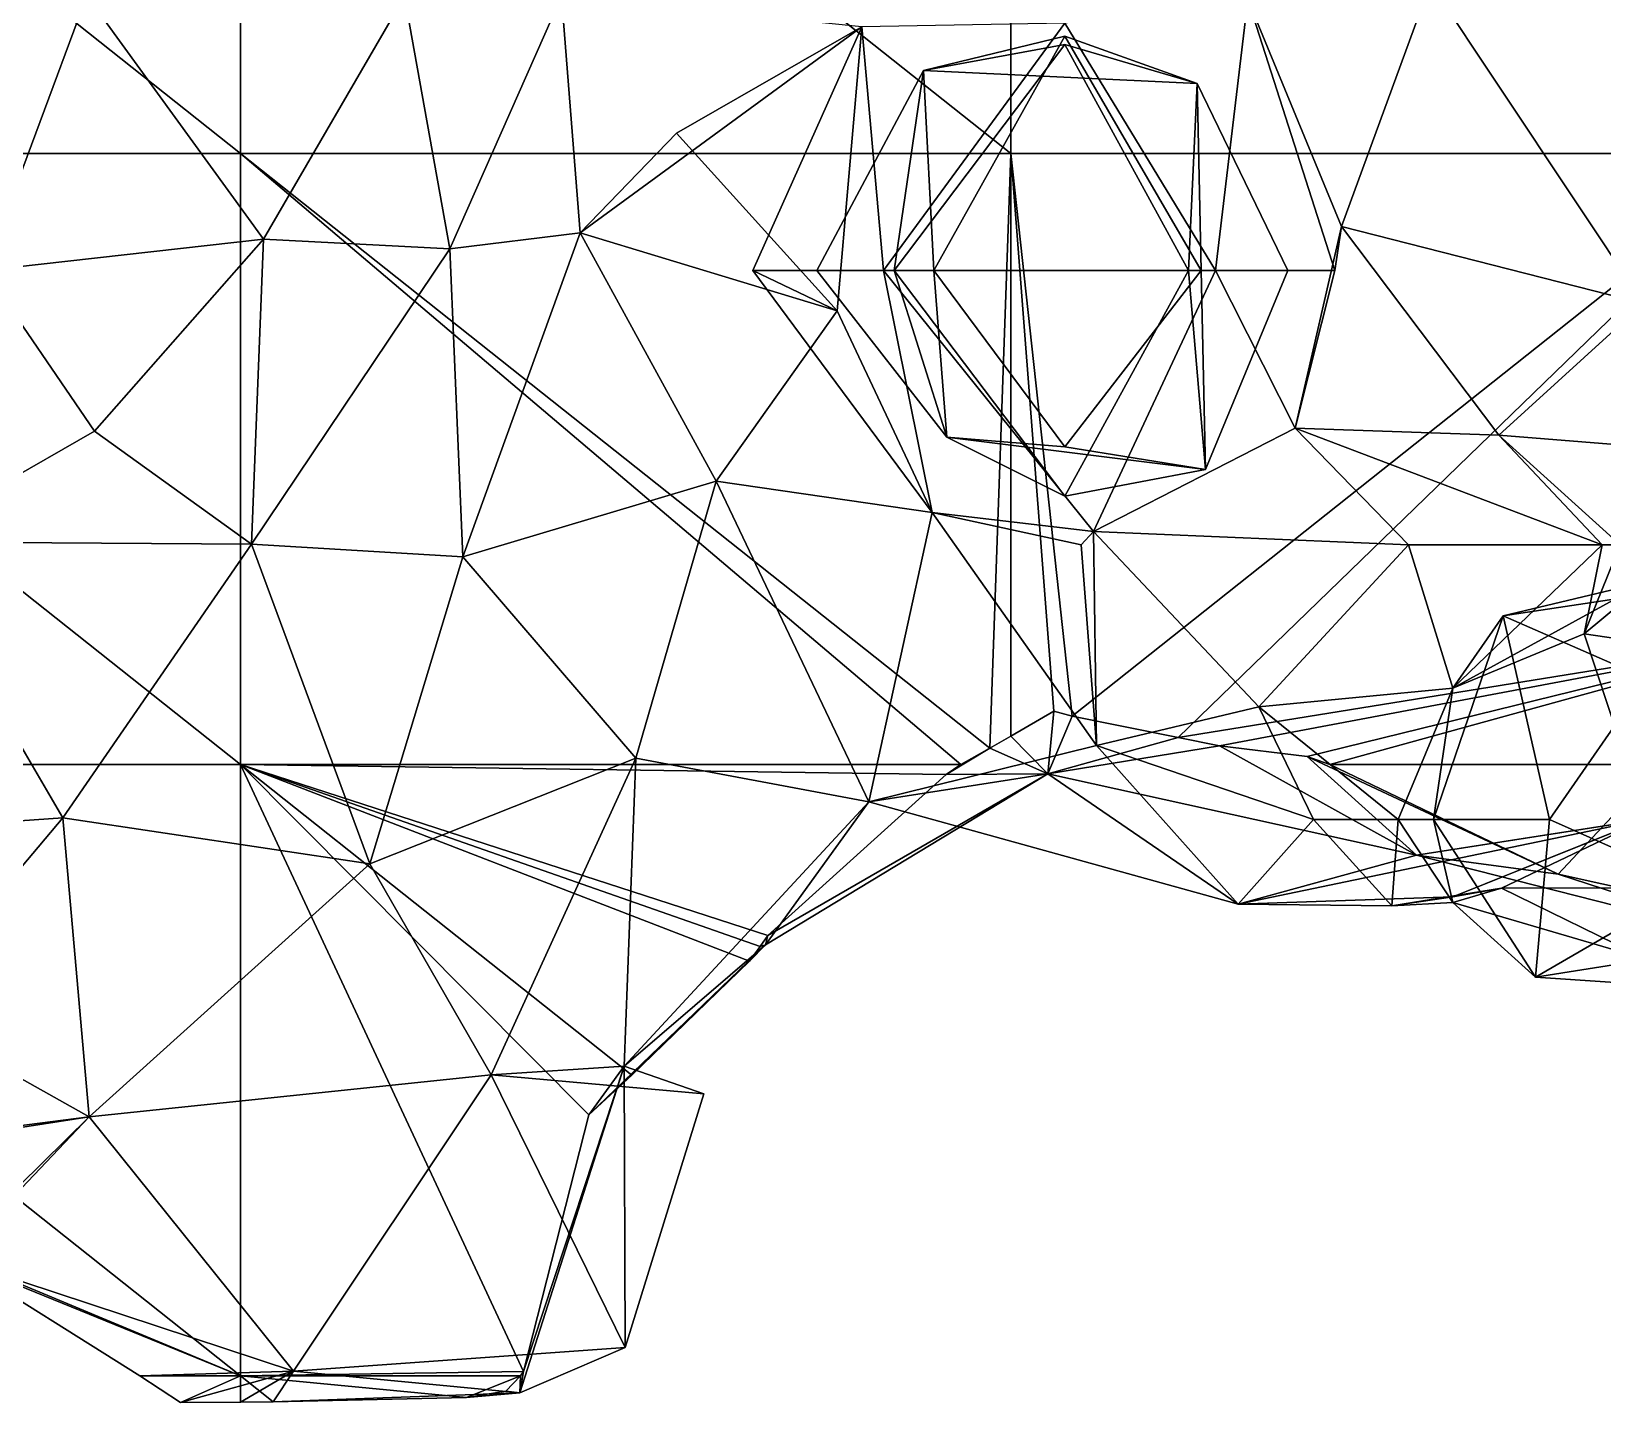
# Model space of a CAD drawing. Extents: x 290095 to 295679, y 4553756 to 4561441.
# Drawn here: x 295006.4 to 295108.4, y 4559546.1 to 4559635.2 of the extents above; entities that cross this region are included whole.
import ezdxf

# ---------------------------------------------------------------- set-up
doc = ezdxf.new("R2010")
doc.units = 0
doc.layers.add('Au_ppm_Pref_-_0_5', color=7, linetype='CONTINUOUS')

msp = doc.modelspace()

# ---------------------------------------------------------------- linework, layer by layer
at = {"layer": 'Au_ppm_Pref_-_0_5'}
for points in [[(294970, 4559666.93, 1874.71), (295020, 4559666.93, 1883.11), (295020, 4559627.24, 1884.66)], [(295020, 4559627.24, 1884.66), (294970, 4559627.24, 1877.68), (294970, 4559666.93, 1874.71)], [(295020, 4559666.93, 1883.11), (295070, 4559666.93, 1893.68), (295070, 4559627.24, 1888.21)], [(295070, 4559627.24, 1888.21), (295020, 4559627.24, 1884.66), (295020, 4559666.93, 1883.11)], [(295070, 4559666.93, 1893.68), (295118.8, 4559655.28, 1892.27), (295120, 4559627.24, 1892)], [(295120, 4559627.24, 1892), (295070, 4559627.24, 1888.21), (295070, 4559666.93, 1893.68)], [(295091.48, 4559622.5, 1882.39), (295097.25, 4559638.29, 1883.38), (295085.4, 4559637.25, 1876.96)], [(295097.25, 4559638.29, 1883.38), (295091.48, 4559622.5, 1882.39), (295111.07, 4559617.5, 1885.09)], [(295097.25, 4559638.29, 1883.38), (295111.07, 4559617.5, 1885.09), (295111.3, 4559637.86, 1888.23)], [(295010.02, 4559637.5, 1866.82), (294996.55, 4559637.28, 1868.59), (295003.38, 4559619.64, 1867.52)], [(295010.02, 4559637.5, 1866.82), (295003.38, 4559619.64, 1867.52), (295021.48, 4559621.68, 1866.4)], [(295030.64, 4559637.46, 1867.34), (295010.02, 4559637.5, 1866.82), (295021.48, 4559621.68, 1866.4)], [(295033.58, 4559621.04, 1871.27), (295030.64, 4559637.46, 1867.34), (295021.48, 4559621.68, 1866.4)], [(295040.83, 4559637.46, 1871.96), (295030.64, 4559637.46, 1867.34), (295033.58, 4559621.04, 1871.27)], [(295042.05, 4559622.09, 1877.56), (295040.83, 4559637.46, 1871.96), (295033.58, 4559621.04, 1871.27)], [(295042.05, 4559622.09, 1877.56), (295060.34, 4559635.47, 1875.5), (295040.83, 4559637.46, 1871.96)], [(295085.4, 4559637.25, 1876.96), (295073.51, 4559635.71, 1871.47), (295083.29, 4559619.64, 1872.22)], [(295091.05, 4559619.64, 1876.83), (295085.4, 4559637.25, 1876.96), (295083.29, 4559619.64, 1872.22)], [(295085.4, 4559637.25, 1876.96), (295091.05, 4559619.64, 1876.83), (295091.48, 4559622.5, 1882.39)], [(295061.74, 4559619.64, 1871.28), (295073.51, 4559635.71, 1871.47), (295060.34, 4559635.47, 1875.5)], [(295061.74, 4559619.64, 1871.28), (295083.29, 4559619.64, 1872.22), (295073.51, 4559635.71, 1871.47)], [(295060.34, 4559635.47, 1875.5), (295042.05, 4559622.09, 1877.56), (295048.31, 4559628.56, 1879.8)], [(295060.34, 4559635.47, 1875.5), (295048.31, 4559628.56, 1879.8), (295058.74, 4559617.03, 1880.87)], [(295061.74, 4559619.64, 1871.28), (295060.34, 4559635.47, 1875.5), (295053.26, 4559619.64, 1876.83)], [(295053.26, 4559619.64, 1876.83), (295060.34, 4559635.47, 1875.5), (295058.74, 4559617.03, 1880.87)], [(295073.51, 4559634.86, 1859.87), (295064.33, 4559632.62, 1864.95), (295065.01, 4559619.64, 1860.94)], [(295073.51, 4559634.86, 1859.87), (295082.1, 4559631.79, 1864.95), (295064.33, 4559632.62, 1864.95)], [(295073.51, 4559634.86, 1859.87), (295065.01, 4559619.64, 1860.94), (295082.37, 4559619.64, 1860.77)], [(295073.51, 4559634.86, 1859.87), (295082.37, 4559619.64, 1860.77), (295082.1, 4559631.79, 1864.95)], [(295062.44, 4559619.64, 1870.16), (295073.51, 4559634.31, 1869.84), (295081.55, 4559619.64, 1868.74)], [(295062.44, 4559619.64, 1870.16), (295064.33, 4559632.62, 1864.95), (295073.51, 4559634.31, 1869.84)], [(295064.33, 4559632.62, 1864.95), (295082.1, 4559631.79, 1864.95), (295073.51, 4559634.31, 1869.84)], [(295082.1, 4559631.79, 1864.95), (295081.55, 4559619.64, 1868.74), (295073.51, 4559634.31, 1869.84)], [(295062.44, 4559619.64, 1870.16), (295057.41, 4559619.64, 1864.95), (295064.33, 4559632.62, 1864.95)], [(295064.33, 4559632.62, 1864.95), (295057.41, 4559619.64, 1864.95), (295065.01, 4559619.64, 1860.94)], [(295082.1, 4559631.79, 1864.95), (295088, 4559619.64, 1864.95), (295081.55, 4559619.64, 1868.74)], [(295088, 4559619.64, 1864.95), (295082.1, 4559631.79, 1864.95), (295082.37, 4559619.64, 1860.77)], [(295058.74, 4559617.03, 1880.87), (295048.31, 4559628.56, 1879.8), (295042.05, 4559622.09, 1877.56)], [(294970, 4559627.24, 1877.68), (295020, 4559627.24, 1884.66), (295020, 4559587.56, 1887.2)], [(295020, 4559587.56, 1887.2), (294970, 4559587.56, 1874.61), (294970, 4559627.24, 1877.68)], [(295068.65, 4559588.63, 1890.51), (295066.77, 4559587.56, 1890.45), (295020, 4559627.24, 1884.66)], [(295066.77, 4559587.56, 1890.45), (295020, 4559587.56, 1887.2), (295020, 4559627.24, 1884.66)], [(295070, 4559627.24, 1888.21), (295068.65, 4559588.63, 1890.51), (295020, 4559627.24, 1884.66)], [(295070, 4559627.24, 1888.21), (295070, 4559589.4, 1890.56), (295068.65, 4559588.63, 1890.51)], [(295070, 4559627.24, 1888.21), (295072.81, 4559591.03, 1890.67), (295070, 4559589.4, 1890.56)], [(295070, 4559627.24, 1888.21), (295073.98, 4559590.71, 1890.78), (295072.81, 4559591.03, 1890.67)], [(295120, 4559627.24, 1892), (295073.98, 4559590.71, 1890.78), (295070, 4559627.24, 1888.21)], [(295073.98, 4559590.71, 1890.78), (295120, 4559627.24, 1892), (295080.88, 4559589.31, 1891.72)], [(295120, 4559627.24, 1892), (295120, 4559595.63, 1895.47), (295080.88, 4559589.31, 1891.72)], [(295091.05, 4559619.64, 1876.83), (295088.47, 4559609.41, 1875.41), (295091.48, 4559622.5, 1882.39)], [(295091.48, 4559622.5, 1882.39), (295088.47, 4559609.41, 1875.41), (295101.68, 4559608.95, 1881.79)], [(295091.48, 4559622.5, 1882.39), (295101.68, 4559608.95, 1881.79), (295111.07, 4559617.5, 1885.09)], [(295021.48, 4559621.68, 1866.4), (295003.38, 4559619.64, 1867.52), (295010.51, 4559609.2, 1867.41)], [(295020.72, 4559601.88, 1871.51), (295021.48, 4559621.68, 1866.4), (295010.51, 4559609.2, 1867.41)], [(295033.58, 4559621.04, 1871.27), (295021.48, 4559621.68, 1866.4), (295020.72, 4559601.88, 1871.51)], [(295042.05, 4559622.09, 1877.56), (295033.58, 4559621.04, 1871.27), (295034.43, 4559601.04, 1877.52)], [(295050.87, 4559605.96, 1880.18), (295042.05, 4559622.09, 1877.56), (295034.43, 4559601.04, 1877.52)], [(295050.87, 4559605.96, 1880.18), (295058.74, 4559617.03, 1880.87), (295042.05, 4559622.09, 1877.56)], [(295034.43, 4559601.04, 1877.52), (295033.58, 4559621.04, 1871.27), (295020.72, 4559601.88, 1871.51)], [(295010.51, 4559609.2, 1867.41), (295003.38, 4559619.64, 1867.52), (294997.98, 4559602.02, 1868.55)], [(295061.74, 4559619.64, 1871.28), (295053.26, 4559619.64, 1876.83), (295064.89, 4559603.93, 1878)], [(295064.89, 4559603.93, 1878), (295053.26, 4559619.64, 1876.83), (295058.74, 4559617.03, 1880.87)], [(295062.44, 4559619.64, 1870.16), (295065.86, 4559608.82, 1864.95), (295057.41, 4559619.64, 1864.95)], [(295057.41, 4559619.64, 1864.95), (295065.86, 4559608.82, 1864.95), (295065.01, 4559619.64, 1860.94)], [(295061.74, 4559619.64, 1871.28), (295064.89, 4559603.93, 1878), (295075.37, 4559602.7, 1872.06)], [(295061.74, 4559619.64, 1871.28), (295075.37, 4559602.7, 1872.06), (295083.29, 4559619.64, 1872.22)], [(295062.44, 4559619.64, 1870.16), (295073.51, 4559604.99, 1869.83), (295065.86, 4559608.82, 1864.95)], [(295062.44, 4559619.64, 1870.16), (295081.55, 4559619.64, 1868.74), (295073.51, 4559604.99, 1869.83)], [(295065.86, 4559608.82, 1864.95), (295073.51, 4559608.19, 1861.13), (295065.01, 4559619.64, 1860.94)], [(295082.37, 4559619.64, 1860.77), (295065.01, 4559619.64, 1860.94), (295073.51, 4559608.19, 1861.13)], [(295082.65, 4559606.71, 1864.95), (295073.51, 4559604.99, 1869.83), (295081.55, 4559619.64, 1868.74)], [(295082.65, 4559606.71, 1864.95), (295082.37, 4559619.64, 1860.77), (295073.51, 4559608.19, 1861.13)], [(295088.47, 4559609.41, 1875.41), (295083.29, 4559619.64, 1872.22), (295075.37, 4559602.7, 1872.06)], [(295088, 4559619.64, 1864.95), (295082.65, 4559606.71, 1864.95), (295081.55, 4559619.64, 1868.74)], [(295082.65, 4559606.71, 1864.95), (295088, 4559619.64, 1864.95), (295082.37, 4559619.64, 1860.77)], [(295091.05, 4559619.64, 1876.83), (295083.29, 4559619.64, 1872.22), (295088.47, 4559609.41, 1875.41)], [(295121.35, 4559607.37, 1882.12), (295111.07, 4559617.5, 1885.09), (295101.68, 4559608.95, 1881.79)], [(295064.89, 4559603.93, 1878), (295058.74, 4559617.03, 1880.87), (295050.87, 4559605.96, 1880.18)], [(295020.72, 4559601.88, 1871.51), (295010.51, 4559609.2, 1867.41), (294997.98, 4559602.02, 1868.55)], [(295075.37, 4559602.7, 1872.06), (295095.83, 4559601.82, 1872.25), (295088.47, 4559609.41, 1875.41)], [(295101.68, 4559608.95, 1881.79), (295088.47, 4559609.41, 1875.41), (295108.4, 4559601.82, 1876.83)], [(295088.47, 4559609.41, 1875.41), (295095.83, 4559601.82, 1872.25), (295108.4, 4559601.82, 1876.83)], [(295082.65, 4559606.71, 1864.95), (295065.86, 4559608.82, 1864.95), (295073.51, 4559604.99, 1869.83)], [(295065.86, 4559608.82, 1864.95), (295082.65, 4559606.71, 1864.95), (295073.51, 4559608.19, 1861.13)], [(295101.68, 4559608.95, 1881.79), (295108.4, 4559601.82, 1876.83), (295109.57, 4559601.82, 1877.65)], [(295121.35, 4559607.37, 1882.12), (295101.68, 4559608.95, 1881.79), (295109.57, 4559601.82, 1877.65)], [(295050.87, 4559605.96, 1880.18), (295034.43, 4559601.04, 1877.52), (295045.66, 4559587.97, 1879.4)], [(295050.87, 4559605.96, 1880.18), (295045.66, 4559587.97, 1879.4), (295060.78, 4559585.14, 1883.18)], [(295064.89, 4559603.93, 1878), (295050.87, 4559605.96, 1880.18), (295060.78, 4559585.14, 1883.18)], [(295064.89, 4559603.93, 1878), (295060.78, 4559585.14, 1883.18), (295075.57, 4559588.79, 1877.45)], [(295075.37, 4559602.7, 1872.06), (295064.89, 4559603.93, 1878), (295074.57, 4559601.82, 1876.83)], [(295074.57, 4559601.82, 1876.83), (295064.89, 4559603.93, 1878), (295075.57, 4559588.79, 1877.45)], [(295008.47, 4559584.1, 1871.73), (294997.98, 4559602.02, 1868.55), (294985.77, 4559582.52, 1869.38)], [(295020.72, 4559601.88, 1871.51), (294997.98, 4559602.02, 1868.55), (295008.47, 4559584.1, 1871.73)], [(295075.37, 4559602.7, 1872.06), (295074.57, 4559601.82, 1876.83), (295075.57, 4559588.79, 1877.45)], [(295075.37, 4559602.7, 1872.06), (295075.57, 4559588.79, 1877.45), (295086.11, 4559591.31, 1873.32)], [(295075.37, 4559602.7, 1872.06), (295086.11, 4559591.31, 1873.32), (295095.83, 4559601.82, 1872.25)], [(295028.39, 4559581.11, 1875.16), (295020.72, 4559601.88, 1871.51), (295008.47, 4559584.1, 1871.73)], [(295028.39, 4559581.11, 1875.16), (295034.43, 4559601.04, 1877.52), (295020.72, 4559601.88, 1871.51)], [(295034.43, 4559601.04, 1877.52), (295028.39, 4559581.11, 1875.16), (295045.66, 4559587.97, 1879.4)], [(295086.11, 4559591.31, 1873.32), (295098.71, 4559592.53, 1873.98), (295095.83, 4559601.82, 1872.25)], [(295108.4, 4559601.82, 1876.83), (295095.83, 4559601.82, 1872.25), (295098.71, 4559592.53, 1873.98)], [(295108.4, 4559601.82, 1876.83), (295098.71, 4559592.53, 1873.98), (295107.23, 4559596.05, 1876.83)], [(295111.21, 4559584, 1882.72), (295109.57, 4559601.82, 1877.65), (295107.23, 4559596.05, 1876.83)], [(295108.4, 4559601.82, 1876.83), (295107.23, 4559596.05, 1876.83), (295109.57, 4559601.82, 1877.65)], [(295101.97, 4559597.21, 1870.89), (295124.26, 4559600.57, 1871.11), (295111.31, 4559599.45, 1876.04)], [(295101.97, 4559597.21, 1870.89), (295111.31, 4559593.12, 1867.85), (295124.26, 4559600.57, 1871.11)], [(295098.71, 4559592.53, 1873.98), (295101.97, 4559597.21, 1870.89), (295111.31, 4559599.45, 1876.04)], [(295098.71, 4559592.53, 1873.98), (295111.31, 4559599.45, 1876.04), (295107.23, 4559596.05, 1876.83)], [(295107.23, 4559596.05, 1876.83), (295111.31, 4559599.45, 1876.04), (295116.34, 4559594.7, 1876.83)], [(295098.71, 4559592.53, 1873.98), (295097.45, 4559584, 1870.89), (295101.97, 4559597.21, 1870.89)], [(295101.97, 4559597.21, 1870.89), (295097.45, 4559584, 1870.89), (295104.98, 4559584, 1867.9)], [(295101.97, 4559597.21, 1870.89), (295104.98, 4559584, 1867.9), (295111.31, 4559593.12, 1867.85)], [(295111.21, 4559584, 1882.72), (295107.23, 4559596.05, 1876.83), (295116.34, 4559594.7, 1876.83)], [(295083.56, 4559588.77, 1892.08), (295080.88, 4559589.31, 1891.72), (295120, 4559595.63, 1895.47)], [(295089.25, 4559588.08, 1892.81), (295083.56, 4559588.77, 1892.08), (295120, 4559595.63, 1895.47)], [(295090.71, 4559587.56, 1893.03), (295089.25, 4559588.08, 1892.81), (295120, 4559595.63, 1895.47)], [(295120, 4559595.63, 1895.47), (295112.2, 4559587.56, 1895.47), (295090.71, 4559587.56, 1893.03)], [(295114.44, 4559579.78, 1868), (295111.31, 4559593.12, 1867.85), (295104.98, 4559584, 1867.9)], [(295086.11, 4559591.31, 1873.32), (295095.16, 4559584, 1875.15), (295098.71, 4559592.53, 1873.98)], [(295098.71, 4559592.53, 1873.98), (295095.16, 4559584, 1875.15), (295097.45, 4559584, 1870.89)], [(295072.81, 4559591.03, 1890.67), (295072.42, 4559586.97, 1888.04), (295070, 4559589.4, 1890.56)], [(295072.42, 4559586.97, 1888.04), (295072.81, 4559591.03, 1890.67), (295073.98, 4559590.71, 1890.78)], [(295086.11, 4559591.31, 1873.32), (295075.57, 4559588.79, 1877.45), (295089.65, 4559584, 1876.83)], [(295086.11, 4559591.31, 1873.32), (295089.65, 4559584, 1876.83), (295095.16, 4559584, 1875.15)], [(295072.42, 4559586.97, 1888.04), (295073.98, 4559590.71, 1890.78), (295080.88, 4559589.31, 1891.72)], [(295084.77, 4559578.49, 1882.15), (295075.57, 4559588.79, 1877.45), (295060.78, 4559585.14, 1883.18)], [(295072.42, 4559586.97, 1888.04), (295068.65, 4559588.63, 1890.51), (295070, 4559589.4, 1890.56)], [(295072.42, 4559586.97, 1888.04), (295080.88, 4559589.31, 1891.72), (295083.56, 4559588.77, 1892.08)], [(295096.35, 4559581.68, 1889.05), (295072.42, 4559586.97, 1888.04), (295083.56, 4559588.77, 1892.08)], [(295075.57, 4559588.79, 1877.45), (295084.77, 4559578.49, 1882.15), (295089.65, 4559584, 1876.83)], [(295096.35, 4559581.68, 1889.05), (295083.56, 4559588.77, 1892.08), (295089.25, 4559588.08, 1892.81)], [(295036.28, 4559567.41, 1875.16), (295045.66, 4559587.97, 1879.4), (295028.39, 4559581.11, 1875.16)], [(295044.9, 4559567.98, 1883.29), (295045.66, 4559587.97, 1879.4), (295036.28, 4559567.41, 1875.16)], [(295044.9, 4559567.98, 1883.29), (295060.78, 4559585.14, 1883.18), (295045.66, 4559587.97, 1879.4)], [(295068.65, 4559588.63, 1890.51), (295065.81, 4559586.91, 1890.35), (295066.77, 4559587.56, 1890.45)], [(295072.42, 4559586.97, 1888.04), (295065.81, 4559586.91, 1890.35), (295068.65, 4559588.63, 1890.51)], [(295105.54, 4559580.44, 1893.08), (295089.25, 4559588.08, 1892.81), (295090.71, 4559587.56, 1893.03)], [(295089.25, 4559588.08, 1892.81), (295105.54, 4559580.44, 1893.08), (295096.35, 4559581.68, 1889.05)], [(295020, 4559547.87, 1880.75), (295001.08, 4559555.75, 1877.76), (294970, 4559587.56, 1874.61)], [(294970, 4559587.56, 1874.61), (295020, 4559587.56, 1887.2), (295020, 4559547.87, 1880.75)], [(295042.61, 4559564.81, 1887.02), (295038.38, 4559548.16, 1883.65), (295020, 4559587.56, 1887.2)], [(295045.4, 4559567.39, 1887.88), (295042.61, 4559564.81, 1887.02), (295020, 4559587.56, 1887.2)], [(295038.38, 4559548.16, 1883.65), (295020, 4559547.87, 1880.75), (295020, 4559587.56, 1887.2)], [(295065.81, 4559586.91, 1890.35), (295020, 4559587.56, 1887.2), (295066.77, 4559587.56, 1890.45)], [(295045.4, 4559567.39, 1887.88), (295020, 4559587.56, 1887.2), (295053.04, 4559574.79, 1888.81)], [(295053.04, 4559574.79, 1888.81), (295020, 4559587.56, 1887.2), (295053.73, 4559575.74, 1888.91)], [(295053.73, 4559575.74, 1888.91), (295020, 4559587.56, 1887.2), (295054.23, 4559576.47, 1888.98)], [(295054.23, 4559576.47, 1888.98), (295020, 4559587.56, 1887.2), (295065.81, 4559586.91, 1890.35)], [(295072.42, 4559586.97, 1888.04), (295054.08, 4559575.85, 1888.71), (295054.23, 4559576.47, 1888.98)], [(295072.42, 4559586.97, 1888.04), (295060.78, 4559585.14, 1883.18), (295054.08, 4559575.85, 1888.71)], [(295072.42, 4559586.97, 1888.04), (295054.23, 4559576.47, 1888.98), (295065.81, 4559586.91, 1890.35)], [(295072.42, 4559586.97, 1888.04), (295084.77, 4559578.49, 1882.15), (295060.78, 4559585.14, 1883.18)], [(295072.42, 4559586.97, 1888.04), (295096.35, 4559581.68, 1889.05), (295084.77, 4559578.49, 1882.15)], [(295105.54, 4559580.44, 1893.08), (295090.71, 4559587.56, 1893.03), (295112.2, 4559587.56, 1895.47)], [(295111.21, 4559579.18, 1893.43), (295105.54, 4559580.44, 1893.08), (295112.2, 4559587.56, 1895.47)], [(295044.9, 4559567.98, 1883.29), (295054.08, 4559575.85, 1888.71), (295060.78, 4559585.14, 1883.18)], [(295008.47, 4559584.1, 1871.73), (294985.77, 4559582.52, 1869.38), (294997.91, 4559571.56, 1872.68)], [(294997.91, 4559571.56, 1872.68), (295010.18, 4559564.68, 1874.71), (295008.47, 4559584.1, 1871.73)], [(295010.18, 4559564.68, 1874.71), (295028.39, 4559581.11, 1875.16), (295008.47, 4559584.1, 1871.73)], [(295111.18, 4559584, 1882.77), (295084.77, 4559578.49, 1882.15), (295096.35, 4559581.68, 1889.05)], [(295111.18, 4559584, 1882.77), (295098.71, 4559578.97, 1878.5), (295084.77, 4559578.49, 1882.15)], [(295089.65, 4559584, 1876.83), (295084.77, 4559578.49, 1882.15), (295094.74, 4559578.39, 1876.83)], [(295089.65, 4559584, 1876.83), (295094.74, 4559578.39, 1876.83), (295095.16, 4559584, 1875.15)], [(295095.16, 4559584, 1875.15), (295094.74, 4559578.39, 1876.83), (295098.71, 4559578.61, 1875.03)], [(295097.45, 4559584, 1870.89), (295095.16, 4559584, 1875.15), (295098.71, 4559578.61, 1875.03)], [(295111.18, 4559584, 1882.77), (295096.35, 4559581.68, 1889.05), (295111.17, 4559584, 1882.83)], [(295111.17, 4559584, 1882.83), (295096.35, 4559581.68, 1889.05), (295120.95, 4559575.43, 1887.24)], [(295097.45, 4559584, 1870.89), (295098.71, 4559578.61, 1875.03), (295104.06, 4559573.75, 1870.89)], [(295097.45, 4559584, 1870.89), (295104.06, 4559573.75, 1870.89), (295104.98, 4559584, 1867.9)], [(295111.18, 4559584, 1882.77), (295111.21, 4559584, 1882.72), (295098.71, 4559578.97, 1878.5)], [(295111.21, 4559584, 1882.72), (295101.87, 4559579.53, 1876.83), (295098.71, 4559578.97, 1878.5)], [(295111.21, 4559584, 1882.72), (295124.24, 4559579.57, 1876.73), (295101.87, 4559579.53, 1876.83)], [(295104.06, 4559573.75, 1870.89), (295114.44, 4559579.78, 1868), (295104.98, 4559584, 1867.9)], [(295120.95, 4559575.43, 1887.24), (295096.35, 4559581.68, 1889.05), (295105.54, 4559580.44, 1893.08)], [(295036.28, 4559567.41, 1875.16), (295028.39, 4559581.11, 1875.16), (295010.18, 4559564.68, 1874.71)], [(295104.06, 4559573.75, 1870.89), (295119.27, 4559572.75, 1870.89), (295114.44, 4559579.78, 1868)], [(295120.95, 4559575.43, 1887.24), (295105.54, 4559580.44, 1893.08), (295111.21, 4559579.18, 1893.43)], [(295098.71, 4559578.97, 1878.5), (295094.74, 4559578.39, 1876.83), (295084.77, 4559578.49, 1882.15)], [(295101.87, 4559579.53, 1876.83), (295094.74, 4559578.39, 1876.83), (295098.71, 4559578.97, 1878.5)], [(295094.74, 4559578.39, 1876.83), (295101.87, 4559579.53, 1876.83), (295098.71, 4559578.61, 1875.03)], [(295098.71, 4559578.61, 1875.03), (295101.87, 4559579.53, 1876.83), (295111.31, 4559574.9, 1873.92)], [(295098.71, 4559578.61, 1875.03), (295111.31, 4559574.9, 1873.92), (295104.06, 4559573.75, 1870.89)], [(295101.87, 4559579.53, 1876.83), (295124.24, 4559579.57, 1876.73), (295111.31, 4559574.9, 1873.92)], [(295042.61, 4559564.81, 1887.02), (295045.4, 4559567.39, 1887.88), (295054.08, 4559575.85, 1888.71)], [(295044.9, 4559567.98, 1883.29), (295042.61, 4559564.81, 1887.02), (295054.08, 4559575.85, 1888.71)], [(295045.4, 4559567.39, 1887.88), (295053.04, 4559574.79, 1888.81), (295054.08, 4559575.85, 1888.71)], [(295054.08, 4559575.85, 1888.71), (295053.04, 4559574.79, 1888.81), (295053.73, 4559575.74, 1888.91)], [(295054.23, 4559576.47, 1888.98), (295054.08, 4559575.85, 1888.71), (295053.73, 4559575.74, 1888.91)], [(295111.31, 4559574.9, 1873.92), (295119.27, 4559572.75, 1870.89), (295104.06, 4559573.75, 1870.89)], [(295010.18, 4559564.68, 1874.71), (294997.91, 4559571.56, 1872.68), (294987.39, 4559561.76, 1875.63)], [(295023.43, 4559548.17, 1876.81), (295036.28, 4559567.41, 1875.16), (295010.18, 4559564.68, 1874.71)], [(295036.28, 4559567.41, 1875.16), (295023.43, 4559548.17, 1876.81), (295044.97, 4559549.72, 1877.95)], [(295044.9, 4559567.98, 1883.29), (295036.28, 4559567.41, 1875.16), (295050.07, 4559566.19, 1876.83)], [(295044.97, 4559549.72, 1877.95), (295050.07, 4559566.19, 1876.83), (295036.28, 4559567.41, 1875.16)], [(295044.9, 4559567.98, 1883.29), (295038.14, 4559546.76, 1883.02), (295038.38, 4559548.16, 1883.65)], [(295038.14, 4559546.76, 1883.02), (295044.9, 4559567.98, 1883.29), (295044.97, 4559549.72, 1877.95)], [(295044.9, 4559567.98, 1883.29), (295038.38, 4559548.16, 1883.65), (295042.61, 4559564.81, 1887.02)], [(295044.9, 4559567.98, 1883.29), (295050.07, 4559566.19, 1876.83), (295044.97, 4559549.72, 1877.95)], [(294988.31, 4559561.29, 1875.77), (295010.18, 4559564.68, 1874.71), (294987.39, 4559561.76, 1875.63)], [(295001.08, 4559555.75, 1877.76), (295010.18, 4559564.68, 1874.71), (294988.31, 4559561.29, 1875.77)], [(295001.08, 4559555.75, 1877.76), (295001.39, 4559555.44, 1877.8), (295010.18, 4559564.68, 1874.71)], [(295010.18, 4559564.68, 1874.71), (295001.39, 4559555.44, 1877.8), (295023.43, 4559548.17, 1876.81)], [(295020, 4559547.87, 1880.75), (295001.39, 4559555.44, 1877.8), (295001.08, 4559555.75, 1877.76)], [(295020, 4559547.87, 1880.75), (295013.47, 4559547.87, 1879.47), (295001.39, 4559555.44, 1877.8)], [(295023.43, 4559548.17, 1876.81), (295001.39, 4559555.44, 1877.8), (295013.47, 4559547.87, 1879.47)], [(295044.97, 4559549.72, 1877.95), (295023.43, 4559548.17, 1876.81), (295038.14, 4559546.76, 1883.02)], [(295023.43, 4559548.17, 1876.81), (295013.47, 4559547.87, 1879.47), (295016.11, 4559546.13, 1879.88)], [(295023.43, 4559548.17, 1876.81), (295016.11, 4559546.13, 1879.88), (295020, 4559546.15, 1880.65)], [(295023.43, 4559548.17, 1876.81), (295020, 4559546.15, 1880.65), (295022.11, 4559546.19, 1880.99)], [(295038.38, 4559548.16, 1883.65), (295038.17, 4559547.87, 1883.57), (295020, 4559547.87, 1880.75)], [(295023.43, 4559548.17, 1876.81), (295022.11, 4559546.19, 1880.99), (295038.14, 4559546.76, 1883.02)], [(295038.38, 4559548.16, 1883.65), (295038.14, 4559546.76, 1883.02), (295038.17, 4559547.87, 1883.57)], [(295016.11, 4559546.13, 1879.88), (295013.47, 4559547.87, 1879.47), (295020, 4559547.87, 1880.75)], [(295020, 4559546.15, 1880.65), (295016.11, 4559546.13, 1879.88), (295020, 4559547.87, 1880.75)], [(295022.11, 4559546.19, 1880.99), (295020, 4559546.15, 1880.65), (295020, 4559547.87, 1880.75)], [(295020, 4559547.87, 1880.75), (295034.68, 4559546.47, 1882.96), (295022.11, 4559546.19, 1880.99)], [(295038.17, 4559547.87, 1883.57), (295034.68, 4559546.47, 1882.96), (295020, 4559547.87, 1880.75)], [(295038.17, 4559547.87, 1883.57), (295037.22, 4559546.87, 1883.37), (295034.68, 4559546.47, 1882.96)], [(295038.17, 4559547.87, 1883.57), (295038.14, 4559546.76, 1883.02), (295037.22, 4559546.87, 1883.37)], [(295022.11, 4559546.19, 1880.99), (295034.68, 4559546.47, 1882.96), (295038.14, 4559546.76, 1883.02)], [(295037.22, 4559546.87, 1883.37), (295038.14, 4559546.76, 1883.02), (295034.68, 4559546.47, 1882.96)]]:
    msp.add_3dface(points, dxfattribs=at)

doc.saveas('drawing.dxf')
